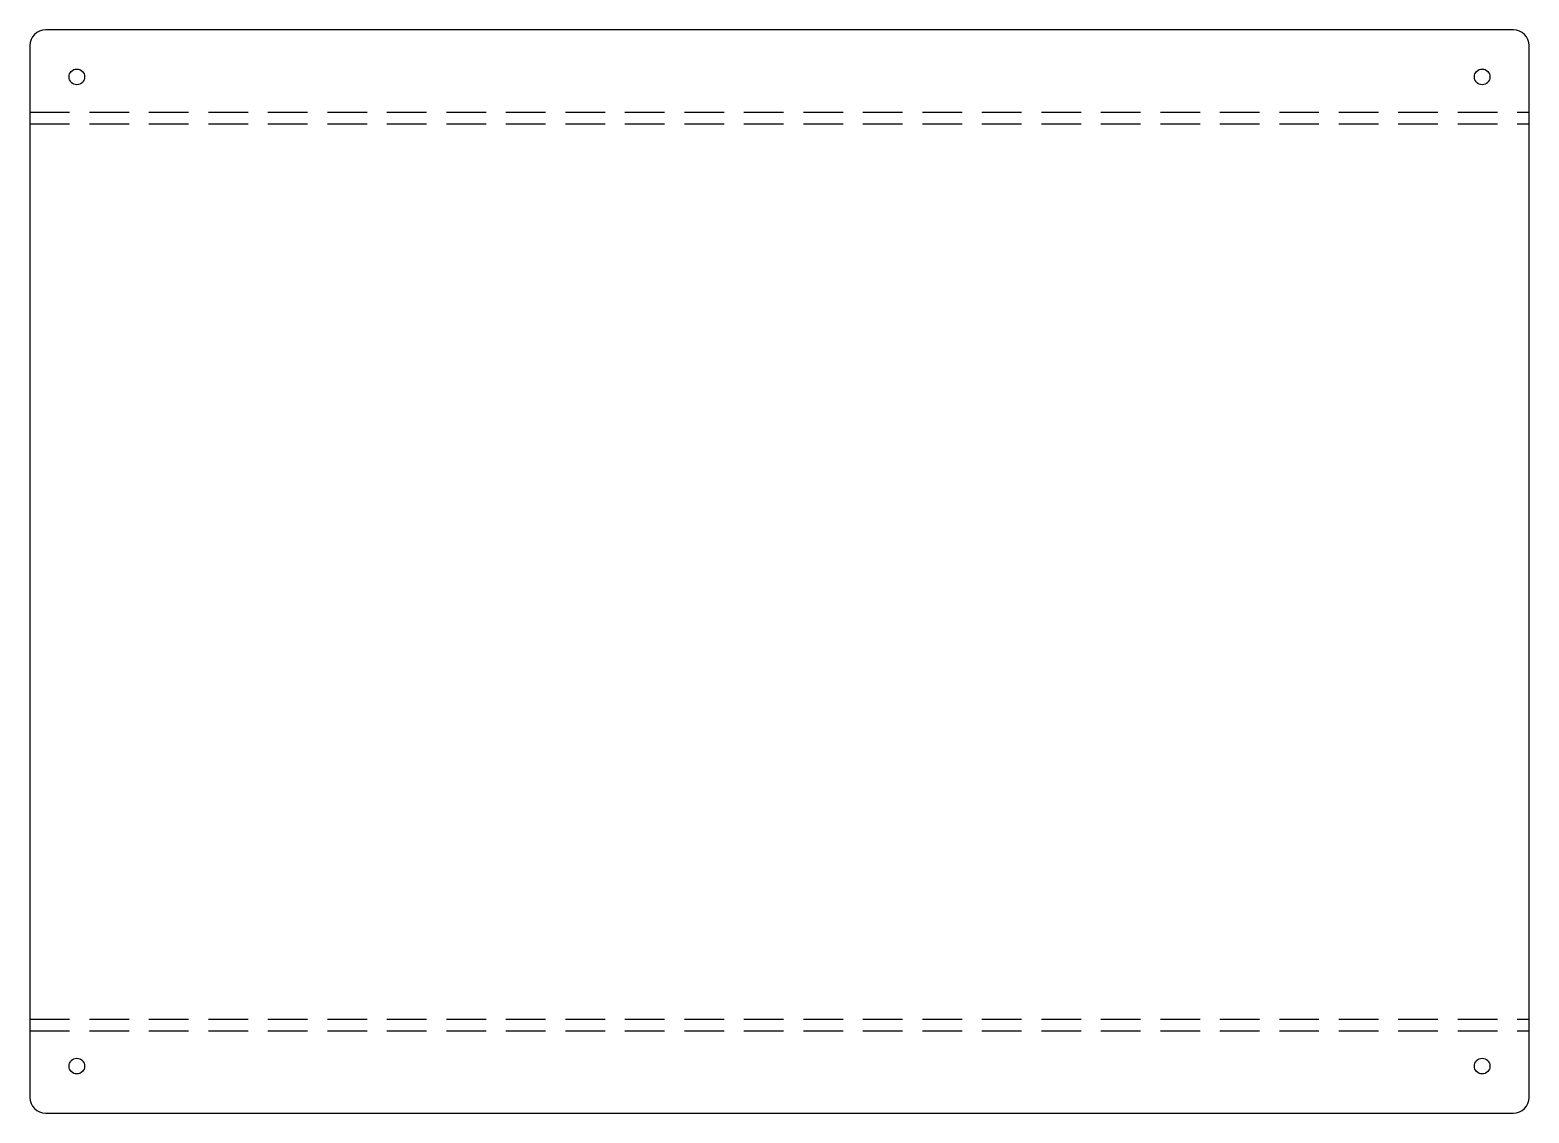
# Model space of a CAD drawing. Extents: x 0 to 480, y 0 to 347.
import ezdxf

# ---------------------------------------------------------------- set-up
doc = ezdxf.new("R2010")
doc.units = 0
doc.header["$MEASUREMENT"] = 0
doc.linetypes.add('DASHED', pattern=[19.05, 12.7, -6.35])
doc.layers.get('0').update_dxf_attribs({"linetype": 'CONTINUOUS'})

msp = doc.modelspace()

# ---------------------------------------------------------------- linework, layer by layer
for p, q in [((475, 346.64), (5, 346.64)), ((0, 341.64), (0, 5)), ((480, 5), (480, 341.64)), ((5, 0), (475, 0))]:
    msp.add_line(p, q)
at = {"linetype": 'DASHED'}
for p, q in [((0, 320.32), (480, 320.32)), ((0, 316.64), (480, 316.64)), ((0, 30), (480, 30)), ((0, 26.32), (480, 26.32))]:
    msp.add_line(p, q, dxfattribs=at)
for centre in [(15, 331.64), (465, 331.64), (15, 15), (465, 15)]:
    msp.add_circle(centre, 2.5)
for centre, start, end in [((5, 341.64), 90, 180), ((475, 341.64), 0, 90), ((5, 5), 180, 270), ((475, 5), 270, 0)]:
    msp.add_arc(centre, 5, start, end)

doc.saveas('drawing.dxf')
